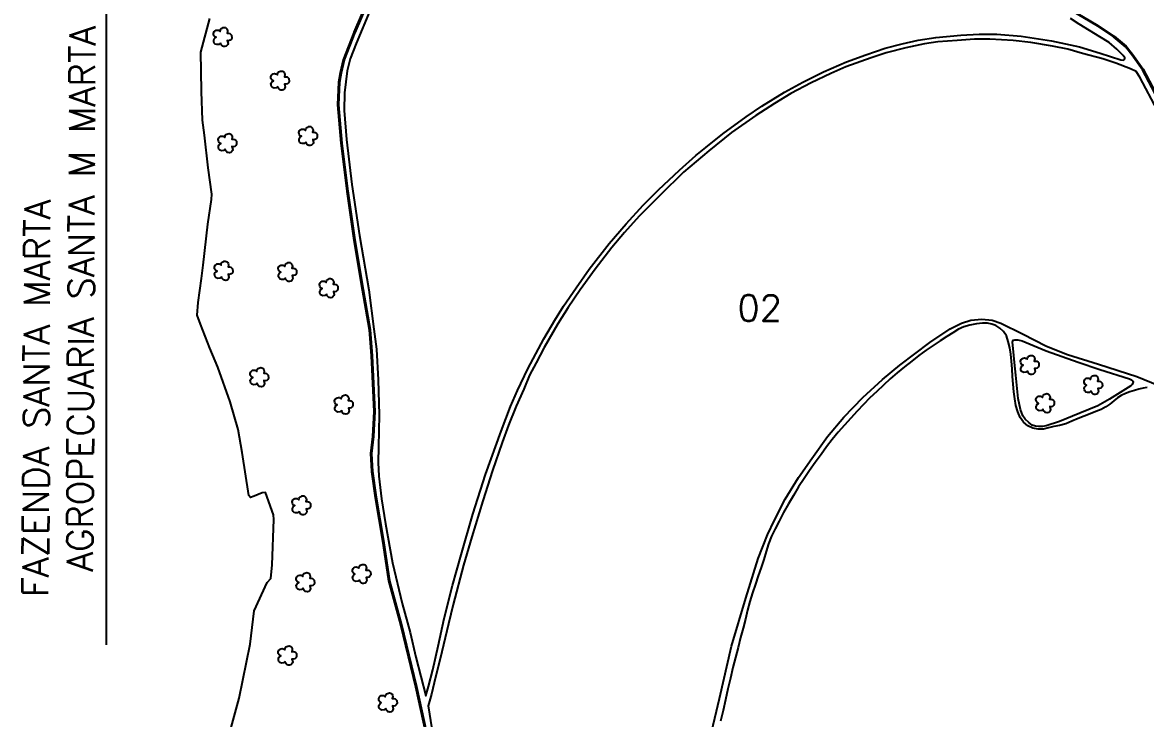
# Model space of a CAD drawing. Extents: x 742933 to 746083, y 7825389 to 7829844.
# Drawn here: x 743537 to 744384, y 7827533 to 7828058 of the extents above; entities that cross this region are included whole.
import ezdxf
from ezdxf.enums import TextEntityAlignment as Align

# ---------------------------------------------------------------- set-up
doc = ezdxf.new("R2010")
doc.units = 0
doc.linetypes.add('CONTINUO', pattern=[0])
for name, color, linetype, lineweight in [('0114001012', 1, 'Continuous', 40), ('0114001012001', 5, 'Continuous', 25), ('0114001012002', 5, 'Continuous', 25), ('0114001012003', 5, 'Continuous', 25)]:
    doc.layers.add(name, color=color, linetype=linetype, lineweight=lineweight)
for name, color, linetype in [('_SIMBOLO ARVORE', 118, 'Continuous'), ('CURSOS_D_AGUA', 5, 'Continuous'), ('MALHA', 8, 'Continuous'), ('MATO', 3, 'Continuous'), ('TEXTO', 7, 'Continuous')]:
    doc.layers.add(name, color=color, linetype=linetype)
doc.styles.add('SIMPLEX', font='simplex.shx', dxfattribs={"height": 20})

msp = doc.modelspace()

# ---------------------------------------------------------------- linework, layer by layer
at = {"layer": '0114001012', "linetype": 'Continuous'}
for points in [[(743798.12, 7828076.65), (743787, 7828050.77), (743778.97, 7828030.31), (743776.72, 7828020.46), (743775.59, 7828013.29), (743774.61, 7827996.27), (743777.15, 7827967.37), (743781.65, 7827931.22), (743787.01, 7827894.15), (743793.34, 7827856.6), (743798.54, 7827826.55), (743800.22, 7827806.86), (743800.79, 7827791.25), (743802.06, 7827764.88), (743801.21, 7827746.18), (743799.66, 7827733.24), (743800.36, 7827719.65), (743803.17, 7827699.96), (743808.66, 7827667.33), (743813.17, 7827637.29), (743822.32, 7827603.95), (743833.59, 7827557.34), (743844.72, 7827506.63)], [(744398.3, 7827991.57), (744381.54, 7828022.99), (744373.52, 7828034.24), (744368.73, 7828040.15), (744359.73, 7828047.74), (744347.76, 7828055.9), (744326.75, 7828068.19)]]:
    msp.add_lwpolyline(points, dxfattribs=at)
at = {"layer": '0114001012001'}
msp.add_lwpolyline([(744384.9, 7827783.11), (744381.97, 7827782.62), (744378.74, 7827781.72), (744375.32, 7827780.72), (744371.87, 7827779.68), (744368.52, 7827778.51), (744365.36, 7827777.1), (744362.47, 7827775.17), (744359.71, 7827772.89), (744356.84, 7827770.57), (744353.68, 7827768.36), (744350.18, 7827766.45), (744346.18, 7827764.81), (744341.89, 7827763.19), (744337.42, 7827761.48), (744332.82, 7827759.64), (744328.17, 7827757.62), (744323.52, 7827755.59), (744318.86, 7827754.43), (744314.54, 7827753.59), (744310.53, 7827752.52), (744306.74, 7827751.68), (744302.72, 7827751.52), (744298.71, 7827752.3), (744294.94, 7827754.04), (744291.71, 7827756.75), (744289.22, 7827760.35), (744287.35, 7827764.58), (744285.93, 7827769.33), (744285.02, 7827774.4), (744284.35, 7827779.79), (744283.81, 7827785.56), (744283.38, 7827791.43), (744283.01, 7827797.16), (744282.58, 7827802.77), (744282.04, 7827808.07), (744281.23, 7827813.05), (744280.19, 7827817.72), (744278.69, 7827821.88), (744276.45, 7827825.26), (744273.78, 7827827.83), (744270.85, 7827829.68), (744267.76, 7827830.86), (744264.37, 7827831.49), (744260.63, 7827831.54), (744256.15, 7827831), (744251.28, 7827829.99), (744246.69, 7827828.78), (744242.64, 7827826.91), (744238.35, 7827824.32), (744233.85, 7827821.53), (744228.82, 7827818.33), (744223.5, 7827814.81), (744218.1, 7827811.1), (744212.73, 7827807.09), (744207.32, 7827802.92), (744201.89, 7827798.53), (744196.46, 7827794.07), (744191.08, 7827789.55), (744185.98, 7827784.82), (744180.89, 7827780.1), (744175.84, 7827775.3), (744171.03, 7827770.24), (744166.19, 7827765.06), (744161.41, 7827759.83), (744156.62, 7827754.54), (744151.93, 7827749.21), (744147.41, 7827743.78), (744143.17, 7827738.16), (744138.98, 7827732.42), (744134.61, 7827726.55), (744130.22, 7827720.51), (744126.09, 7827714.29), (744122.03, 7827708), (744118.06, 7827701.64), (744114.27, 7827695.17), (744110.64, 7827688.64), (744107.27, 7827682.3), (744104.26, 7827676.44), (744101.66, 7827670.88), (744099.38, 7827665.16), (744097.56, 7827659.28), (744095.71, 7827653.32), (744093.68, 7827647.27), (744091.56, 7827641.04), (744089.47, 7827634.66), (744087.3, 7827628.19), (744085.3, 7827621.63), (744083.47, 7827615.03), (744081.84, 7827608.33), (744080.1, 7827601.45), (744078.25, 7827594.36), (744076.35, 7827587.01), (744074.46, 7827579.47), (744072.5, 7827571.73), (744070.53, 7827563.77), (744068.66, 7827555.69), (744066.84, 7827547.52), (744065.02, 7827539.4), (744063.18, 7827531.45)], dxfattribs=at)
at = {"layer": '0114001012002'}
for points in [[(744392.79, 7827992.09), (744379.44, 7828017.07), (744376.53, 7828021.33), (744372.36, 7828023.42), (744361.27, 7828027.71), (744351.42, 7828030.95), (744336.09, 7828035.05), (744325.09, 7828038.13), (744313.55, 7828040.54), (744297.2, 7828043.21), (744283.76, 7828044.75), (744266.34, 7828045.84), (744254.72, 7828045.89), (744241.73, 7828044.7), (744226.97, 7828043.67), (744216.85, 7828042.2), (744202.84, 7828039.29), (744188.1, 7828035.58), (744176.67, 7828031.81), (744157.69, 7828025.01), (744146.29, 7828019.96), (744131.6, 7828012.88), (744116.11, 7828004.71), (744103.86, 7827997.32), (744089.74, 7827988.18), (744071.32, 7827975.3), (744054.34, 7827961.65), (744035.12, 7827945.34), (744017.73, 7827928.41), (744001.83, 7827912.16), (743990.72, 7827899.89), (743981.13, 7827888.61), (743968.55, 7827872.3), (743957.17, 7827856.59), (743948.3, 7827843.36), (743940.47, 7827831.14), (743930.05, 7827813.1), (743923.94, 7827801.73), (743919.08, 7827792.25), (743914.67, 7827781.76), (743908.96, 7827768.97), (743903.23, 7827754.54), (743898.43, 7827741.58), (743891.24, 7827720.47), (743883.82, 7827697.59), (743875.48, 7827670.27), (743869.26, 7827649.04), (743861.55, 7827619.23), (743857.88, 7827604.67), (743852.84, 7827583.67), (743847.25, 7827560.28), (743845.14, 7827551.58), (743842.57, 7827542.87), (743848.18, 7827508.16)], [(744055.27, 7827518.75), (744062.44, 7827548.36), (744071.52, 7827587.94), (744082.14, 7827624.07), (744091.5, 7827654.05), (744098.66, 7827671.92), (744103.76, 7827683.03), (744111.92, 7827698.9), (744121.82, 7827715.17), (744132.08, 7827729.49), (744143.88, 7827746.03), (744156.23, 7827760.63), (744170.49, 7827775.55), (744185.19, 7827788.97), (744198.25, 7827799.94), (744220.96, 7827816.96), (744236.3, 7827827.29), (744244.92, 7827831.65), (744252.02, 7827833.84), (744260.1, 7827834.66), (744268.09, 7827833.93), (744274.62, 7827831.67), (744290.95, 7827823.59), (744308.87, 7827814.15), (744324.84, 7827807.89), (744348.25, 7827800.73), (744377.24, 7827791.27), (744393.67, 7827784.47)]]:
    msp.add_lwpolyline(points, dxfattribs=at)
at = {"layer": '0114001012003'}
msp.add_lwpolyline([(743798.71, 7828067.07), (743788.34, 7828042.59), (743783.81, 7828030.98), (743781.54, 7828021.83), (743779.54, 7828005.36), (743779.36, 7827992.03), (743781.08, 7827970.05), (743785.08, 7827936.09), (743790.71, 7827897.77), (743797.97, 7827856.65), (743801.69, 7827827.14), (743803.68, 7827811.82), (743804.96, 7827788.73), (743805.59, 7827762.32), (743805.22, 7827738.24), (743804.95, 7827726.54), (743805.41, 7827716.2), (743807.32, 7827699.1), (743810.31, 7827680.06), (743815.67, 7827650.82), (743823.02, 7827620.2), (743828.92, 7827598.17), (743833.19, 7827579.55), (743840.74, 7827550.4), (743842.76, 7827557.44), (743846.24, 7827569.98), (743850.18, 7827588.01), (743854.76, 7827608.75), (743860.9, 7827633.56), (743867.41, 7827656.77), (743876.3, 7827687.56), (743885.83, 7827717.44), (743897.56, 7827750.15), (743904.81, 7827768.69), (743909.94, 7827780.78), (743917.72, 7827796.98), (743929.73, 7827819.73), (743938.16, 7827833.92), (743944.67, 7827844.39), (743954.11, 7827858.12), (743964, 7827872.21), (743979.04, 7827891.58), (743991.95, 7827906.41), (744004.87, 7827920.59), (744016.31, 7827932.11), (744032.25, 7827946.97), (744044.4, 7827958.12), (744051.98, 7827964.1), (744064.76, 7827974.44), (744082.41, 7827987.13), (744094.32, 7827995.27), (744111.43, 7828005.7), (744125.2, 7828013.44), (744140.8, 7828021.21), (744158.18, 7828028.59), (744172.68, 7828034.08), (744187.4, 7828039.06), (744200.1, 7828042.3), (744212.07, 7828044.91), (744225.4, 7828046.98), (744244.39, 7828048.78), (744258.08, 7828049.59), (744271.56, 7828049.5), (744289.92, 7828047.97), (744312.7, 7828044.46), (744333.86, 7828040.05), (744349.53, 7828035.19), (744365.15, 7828030.08), (744367.06, 7828029.91), (744367.91, 7828030.42), (744367.97, 7828031.6), (744366.78, 7828033.41), (744361.99, 7828038.31), (744356.36, 7828043.15), (744349.14, 7828047.6), (744333.58, 7828056.98), (744327.1, 7828061.31)], dxfattribs=at)
at = {"layer": '_SIMBOLO ARVORE', "linetype": 'CONTINUO'}
for points in [[(743686.01, 7828042.86, 0), (743684.76, 7828041.82, 0), (743683.18, 7828041.63, 0), (743682.05, 7828042.07, 0), (743681.25, 7828042.86, 0), (743680.92, 7828043.76, 0), (743680.83, 7828045.09, 0), (743681.26, 7828045.93, 0), (743681.71, 7828046.55, 0), (743682.63, 7828047.17, 0), (743682.05, 7828047.35, 0), (743681.47, 7828047.83, 0), (743680.8, 7828048.89, 0), (743680.68, 7828050.15, 0), (743681.16, 7828051.46, 0), (743681.67, 7828051.93, 0), (743682.6, 7828052.5, 0), (743683.58, 7828052.63, 0), (743684.36, 7828052.52, 0), (743684.98, 7828052.24, 0), (743685.66, 7828051.63, 0), (743685.86, 7828052.79, 0), (743686.03, 7828053.25, 0), (743686.54, 7828053.89, 0), (743687.29, 7828054.16, 0), (743688.02, 7828054.49, 0), (743688.85, 7828054.56, 0), (743689.63, 7828054.45, 0), (743690.26, 7828054.12, 0), (743690.74, 7828053.61, 0), (743691.15, 7828052.79, 0), (743691.31, 7828051.89, 0), (743690.93, 7828050.27, 0), (743692.07, 7828050.29, 0), (743693, 7828050.07, 0), (743693.88, 7828049.37, 0), (743694.37, 7828048.81, 0), (743694.51, 7828046.58, 0), (743693.96, 7828045.59, 0), (743693.24, 7828044.92, 0), (743692.1, 7828044.62, 0), (743691.1, 7828044.71, 0), (743691.63, 7828042.63, 0), (743691.39, 7828041.75, 0), (743690.79, 7828040.9, 0), (743690.13, 7828040.37, 0), (743689.19, 7828040.14, 0), (743688.25, 7828040.2, 0), (743687.56, 7828040.4, 0), (743686.76, 7828041.18, 0), (743686.21, 7828041.89, 0), (743686.04, 7828042.97, 0)], [(743729.21, 7828010.05, 0), (743727.97, 7828009.01, 0), (743726.38, 7828008.83, 0), (743725.25, 7828009.26, 0), (743724.45, 7828010.05, 0), (743724.12, 7828010.95, 0), (743724.03, 7828012.28, 0), (743724.47, 7828013.12, 0), (743724.92, 7828013.74, 0), (743725.83, 7828014.36, 0), (743725.25, 7828014.55, 0), (743724.68, 7828015.02, 0), (743724.01, 7828016.08, 0), (743723.89, 7828017.34, 0), (743724.37, 7828018.66, 0), (743724.88, 7828019.13, 0), (743725.81, 7828019.7, 0), (743726.79, 7828019.83, 0), (743727.57, 7828019.71, 0), (743728.19, 7828019.43, 0), (743728.86, 7828018.83, 0), (743729.07, 7828019.98, 0), (743729.24, 7828020.44, 0), (743729.74, 7828021.08, 0), (743730.5, 7828021.36, 0), (743731.23, 7828021.68, 0), (743732.06, 7828021.76, 0), (743732.84, 7828021.65, 0), (743733.47, 7828021.31, 0), (743733.94, 7828020.8, 0), (743734.36, 7828019.99, 0), (743734.52, 7828019.08, 0), (743734.14, 7828017.47, 0), (743735.27, 7828017.48, 0), (743736.21, 7828017.26, 0), (743737.09, 7828016.56, 0), (743737.58, 7828016, 0), (743737.71, 7828013.78, 0), (743737.17, 7828012.78, 0), (743736.44, 7828012.12, 0), (743735.3, 7828011.81, 0), (743734.3, 7828011.9, 0), (743734.84, 7828009.82, 0), (743734.59, 7828008.94, 0), (743733.99, 7828008.09, 0), (743733.33, 7828007.57, 0), (743732.39, 7828007.34, 0), (743731.46, 7828007.39, 0), (743730.76, 7828007.59, 0), (743729.96, 7828008.38, 0), (743729.42, 7828009.09, 0), (743729.25, 7828010.16, 0)], [(743750.44, 7827968.18, 0), (743749.19, 7827967.14, 0), (743747.61, 7827966.95, 0), (743746.48, 7827967.39, 0), (743745.68, 7827968.18, 0), (743745.35, 7827969.08, 0), (743745.26, 7827970.41, 0), (743745.69, 7827971.25, 0), (743746.15, 7827971.87, 0), (743747.06, 7827972.49, 0), (743746.48, 7827972.68, 0), (743745.91, 7827973.15, 0), (743745.23, 7827974.21, 0), (743745.11, 7827975.47, 0), (743745.6, 7827976.79, 0), (743746.11, 7827977.26, 0), (743747.04, 7827977.82, 0), (743748.01, 7827977.96, 0), (743748.79, 7827977.84, 0), (743749.41, 7827977.56, 0), (743750.09, 7827976.95, 0), (743750.29, 7827978.11, 0), (743750.46, 7827978.57, 0), (743750.97, 7827979.21, 0), (743751.72, 7827979.49, 0), (743752.45, 7827979.81, 0), (743753.28, 7827979.89, 0), (743754.06, 7827979.78, 0), (743754.7, 7827979.44, 0), (743755.17, 7827978.93, 0), (743755.58, 7827978.12, 0), (743755.74, 7827977.21, 0), (743755.37, 7827975.59, 0), (743756.5, 7827975.61, 0), (743757.43, 7827975.39, 0), (743758.32, 7827974.69, 0), (743758.81, 7827974.13, 0), (743758.94, 7827971.9, 0), (743758.39, 7827970.91, 0), (743757.67, 7827970.25, 0), (743756.53, 7827969.94, 0), (743755.53, 7827970.03, 0), (743756.06, 7827967.95, 0), (743755.82, 7827967.07, 0), (743755.22, 7827966.22, 0), (743754.56, 7827965.7, 0), (743753.62, 7827965.46, 0), (743752.69, 7827965.52, 0), (743751.99, 7827965.72, 0), (743751.19, 7827966.51, 0), (743750.64, 7827967.21, 0), (743750.48, 7827968.29, 0)], [(743689.55, 7827962.86, 0), (743688.3, 7827961.81, 0), (743686.72, 7827961.63, 0), (743685.59, 7827962.07, 0), (743684.79, 7827962.86, 0), (743684.46, 7827963.76, 0), (743684.37, 7827965.09, 0), (743684.8, 7827965.93, 0), (743685.26, 7827966.55, 0), (743686.17, 7827967.17, 0), (743685.59, 7827967.35, 0), (743685.02, 7827967.82, 0), (743684.34, 7827968.88, 0), (743684.22, 7827970.15, 0), (743684.71, 7827971.46, 0), (743685.22, 7827971.93, 0), (743686.15, 7827972.5, 0), (743687.12, 7827972.63, 0), (743687.9, 7827972.52, 0), (743688.52, 7827972.23, 0), (743689.2, 7827971.63, 0), (743689.4, 7827972.78, 0), (743689.57, 7827973.25, 0), (743690.08, 7827973.89, 0), (743690.83, 7827974.16, 0), (743691.56, 7827974.49, 0), (743692.39, 7827974.56, 0), (743693.17, 7827974.45, 0), (743693.81, 7827974.12, 0), (743694.28, 7827973.61, 0), (743694.69, 7827972.79, 0), (743694.85, 7827971.89, 0), (743694.48, 7827970.27, 0), (743695.61, 7827970.29, 0), (743696.54, 7827970.06, 0), (743697.43, 7827969.36, 0), (743697.92, 7827968.8, 0), (743698.05, 7827966.58, 0), (743697.5, 7827965.58, 0), (743696.78, 7827964.92, 0), (743695.64, 7827964.62, 0), (743694.64, 7827964.71, 0), (743695.17, 7827962.63, 0), (743694.93, 7827961.74, 0), (743694.33, 7827960.9, 0), (743693.67, 7827960.37, 0), (743692.73, 7827960.14, 0), (743691.8, 7827960.2, 0), (743691.1, 7827960.4, 0), (743690.3, 7827961.18, 0), (743689.75, 7827961.89, 0), (743689.59, 7827962.97, 0)], [(743686.71, 7827866.57, 0), (743685.47, 7827865.53, 0), (743683.88, 7827865.34, 0), (743682.76, 7827865.78, 0), (743681.96, 7827866.57, 0), (743681.63, 7827867.47, 0), (743681.54, 7827868.8, 0), (743681.97, 7827869.64, 0), (743682.42, 7827870.26, 0), (743683.33, 7827870.88, 0), (743682.75, 7827871.07, 0), (743682.18, 7827871.54, 0), (743681.51, 7827872.6, 0), (743681.39, 7827873.86, 0), (743681.87, 7827875.18, 0), (743682.38, 7827875.65, 0), (743683.31, 7827876.22, 0), (743684.29, 7827876.35, 0), (743685.07, 7827876.23, 0), (743685.69, 7827875.95, 0), (743686.36, 7827875.34, 0), (743686.57, 7827876.5, 0), (743686.74, 7827876.96, 0), (743687.24, 7827877.6, 0), (743688, 7827877.88, 0), (743688.73, 7827878.2, 0), (743689.56, 7827878.28, 0), (743690.34, 7827878.17, 0), (743690.97, 7827877.83, 0), (743691.44, 7827877.32, 0), (743691.86, 7827876.51, 0), (743692.02, 7827875.6, 0), (743691.64, 7827873.98, 0), (743692.77, 7827874, 0), (743693.71, 7827873.78, 0), (743694.59, 7827873.08, 0), (743695.08, 7827872.52, 0), (743695.22, 7827870.29, 0), (743694.67, 7827869.3, 0), (743693.95, 7827868.64, 0), (743692.81, 7827868.33, 0), (743691.81, 7827868.42, 0), (743692.34, 7827866.34, 0), (743692.09, 7827865.46, 0), (743691.49, 7827864.61, 0), (743690.83, 7827864.09, 0), (743689.89, 7827863.85, 0), (743688.96, 7827863.91, 0), (743688.26, 7827864.11, 0), (743687.46, 7827864.9, 0), (743686.92, 7827865.6, 0), (743686.75, 7827866.68, 0)], [(743734.88, 7827865.63, 0), (743733.63, 7827864.58, 0), (743732.05, 7827864.4, 0), (743730.92, 7827864.84, 0), (743730.12, 7827865.62, 0), (743729.79, 7827866.52, 0), (743729.7, 7827867.85, 0), (743730.13, 7827868.69, 0), (743730.59, 7827869.32, 0), (743731.5, 7827869.93, 0), (743730.92, 7827870.12, 0), (743730.35, 7827870.59, 0), (743729.68, 7827871.65, 0), (743729.55, 7827872.91, 0), (743730.04, 7827874.23, 0), (743730.55, 7827874.7, 0), (743731.48, 7827875.27, 0), (743732.46, 7827875.4, 0), (743733.24, 7827875.29, 0), (743733.85, 7827875, 0), (743734.53, 7827874.4, 0), (743734.73, 7827875.55, 0), (743734.91, 7827876.01, 0), (743735.41, 7827876.65, 0), (743736.16, 7827876.93, 0), (743736.9, 7827877.25, 0), (743737.72, 7827877.33, 0), (743738.5, 7827877.22, 0), (743739.14, 7827876.88, 0), (743739.61, 7827876.37, 0), (743740.02, 7827875.56, 0), (743740.18, 7827874.65, 0), (743739.81, 7827873.04, 0), (743740.94, 7827873.05, 0), (743741.88, 7827872.83, 0), (743742.76, 7827872.13, 0), (743743.25, 7827871.57, 0), (743743.38, 7827869.35, 0), (743742.84, 7827868.35, 0), (743742.11, 7827867.69, 0), (743740.97, 7827867.38, 0), (743739.97, 7827867.47, 0), (743740.51, 7827865.39, 0), (743740.26, 7827864.51, 0), (743739.66, 7827863.66, 0), (743739, 7827863.14, 0), (743738.06, 7827862.91, 0), (743737.13, 7827862.96, 0), (743736.43, 7827863.16, 0), (743735.63, 7827863.95, 0), (743735.09, 7827864.66, 0), (743734.92, 7827865.73, 0)], [(743766.02, 7827853.49, 0), (743764.78, 7827852.44, 0), (743763.19, 7827852.26, 0), (743762.06, 7827852.7, 0), (743761.26, 7827853.49, 0), (743760.93, 7827854.39, 0), (743760.84, 7827855.72, 0), (743761.28, 7827856.56, 0), (743761.73, 7827857.18, 0), (743762.64, 7827857.8, 0), (743762.06, 7827857.98, 0), (743761.49, 7827858.46, 0), (743760.82, 7827859.52, 0), (743760.7, 7827860.78, 0), (743761.18, 7827862.09, 0), (743761.69, 7827862.56, 0), (743762.62, 7827863.13, 0), (743763.6, 7827863.26, 0), (743764.38, 7827863.15, 0), (743765, 7827862.87, 0), (743765.67, 7827862.26, 0), (743765.88, 7827863.42, 0), (743766.05, 7827863.88, 0), (743766.55, 7827864.52, 0), (743767.31, 7827864.79, 0), (743768.04, 7827865.12, 0), (743768.87, 7827865.19, 0), (743769.65, 7827865.08, 0), (743770.28, 7827864.75, 0), (743770.75, 7827864.24, 0), (743771.17, 7827863.42, 0), (743771.33, 7827862.52, 0), (743770.95, 7827860.9, 0), (743772.08, 7827860.92, 0), (743773.02, 7827860.69, 0), (743773.9, 7827859.99, 0), (743774.39, 7827859.44, 0), (743774.52, 7827857.21, 0), (743773.98, 7827856.22, 0), (743773.25, 7827855.55, 0), (743772.11, 7827855.25, 0), (743771.11, 7827855.34, 0), (743771.65, 7827853.26, 0), (743771.4, 7827852.37, 0), (743770.8, 7827851.53, 0), (743770.14, 7827851, 0), (743769.2, 7827850.77, 0), (743768.27, 7827850.83, 0), (743767.57, 7827851.03, 0), (743766.77, 7827851.81, 0), (743766.23, 7827852.52, 0), (743766.06, 7827853.6, 0)], [(744294.76, 7827795.55, 0), (744293.51, 7827794.51, 0), (744291.93, 7827794.32, 0), (744290.8, 7827794.76, 0), (744290, 7827795.55, 0), (744289.67, 7827796.45, 0), (744289.58, 7827797.78, 0), (744290.01, 7827798.62, 0), (744290.46, 7827799.24, 0), (744291.38, 7827799.86, 0), (744290.8, 7827800.05, 0), (744290.22, 7827800.52, 0), (744289.55, 7827801.58, 0), (744289.43, 7827802.84, 0), (744289.92, 7827804.15, 0), (744290.43, 7827804.63, 0), (744291.36, 7827805.19, 0), (744292.33, 7827805.32, 0), (744293.11, 7827805.21, 0), (744293.73, 7827804.93, 0), (744294.41, 7827804.32, 0), (744294.61, 7827805.48, 0), (744294.78, 7827805.94, 0), (744295.29, 7827806.58, 0), (744296.04, 7827806.85, 0), (744296.77, 7827807.18, 0), (744297.6, 7827807.26, 0), (744298.38, 7827807.14, 0), (744299.01, 7827806.81, 0), (744299.49, 7827806.3, 0), (744299.9, 7827805.49, 0), (744300.06, 7827804.58, 0), (744299.68, 7827802.96, 0), (744300.82, 7827802.98, 0), (744301.75, 7827802.76, 0), (744302.63, 7827802.06, 0), (744303.12, 7827801.5, 0), (744303.26, 7827799.27, 0), (744302.71, 7827798.28, 0), (744301.99, 7827797.61, 0), (744300.85, 7827797.31, 0), (744299.85, 7827797.4, 0), (744300.38, 7827795.32, 0), (744300.14, 7827794.44, 0), (744299.54, 7827793.59, 0), (744298.88, 7827793.06, 0), (744297.94, 7827792.83, 0), (744297, 7827792.89, 0), (744296.31, 7827793.09, 0), (744295.51, 7827793.87, 0), (744294.96, 7827794.58, 0), (744294.79, 7827795.66, 0)], [(743713.63, 7827786.33, 0), (743712.38, 7827785.29, 0), (743710.8, 7827785.1, 0), (743709.67, 7827785.54, 0), (743708.87, 7827786.33, 0), (743708.54, 7827787.23, 0), (743708.45, 7827788.56, 0), (743708.88, 7827789.4, 0), (743709.34, 7827790.02, 0), (743710.25, 7827790.64, 0), (743709.67, 7827790.82, 0), (743709.1, 7827791.3, 0), (743708.42, 7827792.36, 0), (743708.3, 7827793.62, 0), (743708.79, 7827794.93, 0), (743709.3, 7827795.4, 0), (743710.23, 7827795.97, 0), (743711.2, 7827796.1, 0), (743711.98, 7827795.99, 0), (743712.6, 7827795.71, 0), (743713.28, 7827795.1, 0), (743713.48, 7827796.26, 0), (743713.65, 7827796.72, 0), (743714.16, 7827797.36, 0), (743714.91, 7827797.63, 0), (743715.64, 7827797.96, 0), (743716.47, 7827798.03, 0), (743717.25, 7827797.92, 0), (743717.89, 7827797.59, 0), (743718.36, 7827797.08, 0), (743718.77, 7827796.26, 0), (743718.93, 7827795.36, 0), (743718.56, 7827793.74, 0), (743719.69, 7827793.76, 0), (743720.62, 7827793.53, 0), (743721.51, 7827792.84, 0), (743722, 7827792.28, 0), (743722.13, 7827790.05, 0), (743721.58, 7827789.06, 0), (743720.86, 7827788.39, 0), (743719.72, 7827788.09, 0), (743718.72, 7827788.18, 0), (743719.25, 7827786.1, 0), (743719.01, 7827785.22, 0), (743718.41, 7827784.37, 0), (743717.75, 7827783.84, 0), (743716.81, 7827783.61, 0), (743715.88, 7827783.67, 0), (743715.18, 7827783.87, 0), (743714.38, 7827784.65, 0), (743713.83, 7827785.36, 0), (743713.67, 7827786.44, 0)], [(744342.62, 7827780.4, 0), (744341.38, 7827779.35, 0), (744339.8, 7827779.17, 0), (744338.67, 7827779.61, 0), (744337.87, 7827780.39, 0), (744337.54, 7827781.3, 0), (744337.45, 7827782.63, 0), (744337.88, 7827783.47, 0), (744338.33, 7827784.09, 0), (744339.25, 7827784.71, 0), (744338.67, 7827784.89, 0), (744338.09, 7827785.36, 0), (744337.42, 7827786.42, 0), (744337.3, 7827787.69, 0), (744337.78, 7827789, 0), (744338.29, 7827789.47, 0), (744339.22, 7827790.04, 0), (744340.2, 7827790.17, 0), (744340.98, 7827790.06, 0), (744341.6, 7827789.77, 0), (744342.28, 7827789.17, 0), (744342.48, 7827790.32, 0), (744342.65, 7827790.78, 0), (744343.16, 7827791.42, 0), (744343.91, 7827791.7, 0), (744344.64, 7827792.03, 0), (744345.47, 7827792.1, 0), (744346.25, 7827791.99, 0), (744346.88, 7827791.65, 0), (744347.36, 7827791.15, 0), (744347.77, 7827790.33, 0), (744347.93, 7827789.42, 0), (744347.55, 7827787.81, 0), (744348.69, 7827787.83, 0), (744349.62, 7827787.6, 0), (744350.5, 7827786.9, 0), (744350.99, 7827786.34, 0), (744351.13, 7827784.12, 0), (744350.58, 7827783.12, 0), (744349.86, 7827782.46, 0), (744348.72, 7827782.16, 0), (744347.72, 7827782.24, 0), (744348.25, 7827780.17, 0), (744348.01, 7827779.28, 0), (744347.41, 7827778.44, 0), (744346.74, 7827777.91, 0), (744345.81, 7827777.68, 0), (744344.87, 7827777.74, 0), (744344.18, 7827777.93, 0), (744343.37, 7827778.72, 0), (744342.83, 7827779.43, 0), (744342.66, 7827780.5, 0)], [(743777.36, 7827765.7, 0), (743776.11, 7827764.65, 0), (743774.53, 7827764.47, 0), (743773.4, 7827764.91, 0), (743772.6, 7827765.7, 0), (743772.27, 7827766.6, 0), (743772.18, 7827767.93, 0), (743772.61, 7827768.77, 0), (743773.07, 7827769.39, 0), (743773.98, 7827770.01, 0), (743773.4, 7827770.19, 0), (743772.83, 7827770.67, 0), (743772.15, 7827771.73, 0), (743772.03, 7827772.99, 0), (743772.52, 7827774.3, 0), (743773.03, 7827774.77, 0), (743773.96, 7827775.34, 0), (743774.93, 7827775.47, 0), (743775.71, 7827775.36, 0), (743776.33, 7827775.08, 0), (743777.01, 7827774.47, 0), (743777.21, 7827775.63, 0), (743777.38, 7827776.09, 0), (743777.89, 7827776.73, 0), (743778.64, 7827777, 0), (743779.37, 7827777.33, 0), (743780.2, 7827777.4, 0), (743780.98, 7827777.29, 0), (743781.62, 7827776.96, 0), (743782.09, 7827776.45, 0), (743782.5, 7827775.63, 0), (743782.66, 7827774.73, 0), (743782.29, 7827773.11, 0), (743783.42, 7827773.13, 0), (743784.35, 7827772.9, 0), (743785.24, 7827772.2, 0), (743785.73, 7827771.65, 0), (743785.86, 7827769.42, 0), (743785.31, 7827768.43, 0), (743784.59, 7827767.76, 0), (743783.45, 7827767.46, 0), (743782.45, 7827767.55, 0), (743782.98, 7827765.47, 0), (743782.74, 7827764.58, 0), (743782.14, 7827763.74, 0), (743781.48, 7827763.21, 0), (743780.54, 7827762.98, 0), (743779.61, 7827763.04, 0), (743778.91, 7827763.24, 0), (743778.11, 7827764.02, 0), (743777.56, 7827764.73, 0), (743777.4, 7827765.81, 0)], [(744306.35, 7827766.73, 0), (744305.11, 7827765.68, 0), (744303.52, 7827765.5, 0), (744302.39, 7827765.94, 0), (744301.59, 7827766.73, 0), (744301.26, 7827767.63, 0), (744301.17, 7827768.96, 0), (744301.6, 7827769.8, 0), (744302.06, 7827770.42, 0), (744302.97, 7827771.04, 0), (744302.39, 7827771.22, 0), (744301.82, 7827771.69, 0), (744301.15, 7827772.75, 0), (744301.03, 7827774.02, 0), (744301.51, 7827775.33, 0), (744302.02, 7827775.8, 0), (744302.95, 7827776.37, 0), (744303.93, 7827776.5, 0), (744304.71, 7827776.39, 0), (744305.32, 7827776.1, 0), (744306, 7827775.5, 0), (744306.2, 7827776.65, 0), (744306.38, 7827777.12, 0), (744306.88, 7827777.76, 0), (744307.63, 7827778.03, 0), (744308.37, 7827778.36, 0), (744309.19, 7827778.43, 0), (744309.98, 7827778.32, 0), (744310.61, 7827777.99, 0), (744311.08, 7827777.48, 0), (744311.49, 7827776.66, 0), (744311.66, 7827775.76, 0), (744311.28, 7827774.14, 0), (744312.41, 7827774.16, 0), (744313.35, 7827773.93, 0), (744314.23, 7827773.23, 0), (744314.72, 7827772.67, 0), (744314.85, 7827770.45, 0), (744314.31, 7827769.45, 0), (744313.58, 7827768.79, 0), (744312.44, 7827768.49, 0), (744311.44, 7827768.58, 0), (744311.98, 7827766.5, 0), (744311.73, 7827765.61, 0), (744311.13, 7827764.77, 0), (744310.47, 7827764.24, 0), (744309.53, 7827764.01, 0), (744308.6, 7827764.07, 0), (744307.9, 7827764.27, 0), (744307.1, 7827765.05, 0), (744306.56, 7827765.76, 0), (744306.39, 7827766.84, 0)], [(743745.42, 7827689.6, 0), (743744.18, 7827688.55, 0), (743742.59, 7827688.37, 0), (743741.47, 7827688.81, 0), (743740.66, 7827689.6, 0), (743740.33, 7827690.5, 0), (743740.24, 7827691.83, 0), (743740.68, 7827692.67, 0), (743741.13, 7827693.29, 0), (743742.04, 7827693.91, 0), (743741.46, 7827694.09, 0), (743740.89, 7827694.57, 0), (743740.22, 7827695.63, 0), (743740.1, 7827696.89, 0), (743740.58, 7827698.2, 0), (743741.09, 7827698.67, 0), (743742.02, 7827699.24, 0), (743743, 7827699.37, 0), (743743.78, 7827699.26, 0), (743744.4, 7827698.98, 0), (743745.07, 7827698.37, 0), (743745.28, 7827699.53, 0), (743745.45, 7827699.99, 0), (743745.95, 7827700.63, 0), (743746.71, 7827700.9, 0), (743747.44, 7827701.23, 0), (743748.27, 7827701.3, 0), (743749.05, 7827701.19, 0), (743749.68, 7827700.86, 0), (743750.15, 7827700.35, 0), (743750.57, 7827699.53, 0), (743750.73, 7827698.63, 0), (743750.35, 7827697.01, 0), (743751.48, 7827697.03, 0), (743752.42, 7827696.8, 0), (743753.3, 7827696.11, 0), (743753.79, 7827695.55, 0), (743753.92, 7827693.32, 0), (743753.38, 7827692.33, 0), (743752.65, 7827691.66, 0), (743751.51, 7827691.36, 0), (743750.51, 7827691.45, 0), (743751.05, 7827689.37, 0), (743750.8, 7827688.48, 0), (743750.2, 7827687.64, 0), (743749.54, 7827687.11, 0), (743748.6, 7827686.88, 0), (743747.67, 7827686.94, 0), (743746.97, 7827687.14, 0), (743746.17, 7827687.92, 0), (743745.63, 7827688.63, 0), (743745.46, 7827689.71, 0)], [(743790.76, 7827637.92, 0), (743789.52, 7827636.87, 0), (743787.93, 7827636.69, 0), (743786.8, 7827637.13, 0), (743786, 7827637.91, 0), (743785.67, 7827638.82, 0), (743785.58, 7827640.15, 0), (743786.01, 7827640.99, 0), (743786.47, 7827641.61, 0), (743787.38, 7827642.23, 0), (743786.8, 7827642.41, 0), (743786.23, 7827642.88, 0), (743785.56, 7827643.94, 0), (743785.44, 7827645.21, 0), (743785.92, 7827646.52, 0), (743786.43, 7827646.99, 0), (743787.36, 7827647.56, 0), (743788.34, 7827647.69, 0), (743789.12, 7827647.58, 0), (743789.73, 7827647.29, 0), (743790.41, 7827646.69, 0), (743790.61, 7827647.84, 0), (743790.79, 7827648.3, 0), (743791.29, 7827648.94, 0), (743792.04, 7827649.22, 0), (743792.78, 7827649.55, 0), (743793.6, 7827649.62, 0), (743794.39, 7827649.51, 0), (743795.02, 7827649.17, 0), (743795.49, 7827648.67, 0), (743795.9, 7827647.85, 0), (743796.07, 7827646.94, 0), (743795.69, 7827645.33, 0), (743796.82, 7827645.35, 0), (743797.76, 7827645.12, 0), (743798.64, 7827644.42, 0), (743799.13, 7827643.86, 0), (743799.26, 7827641.64, 0), (743798.72, 7827640.64, 0), (743797.99, 7827639.98, 0), (743796.85, 7827639.68, 0), (743795.85, 7827639.76, 0), (743796.39, 7827637.69, 0), (743796.14, 7827636.8, 0), (743795.54, 7827635.96, 0), (743794.88, 7827635.43, 0), (743793.94, 7827635.2, 0), (743793.01, 7827635.26, 0), (743792.31, 7827635.45, 0), (743791.51, 7827636.24, 0), (743790.97, 7827636.95, 0), (743790.8, 7827638.02, 0)], [(743748.32, 7827631.68, 0), (743747.08, 7827630.64, 0), (743745.49, 7827630.45, 0), (743744.36, 7827630.89, 0), (743743.56, 7827631.68, 0), (743743.23, 7827632.58, 0), (743743.14, 7827633.91, 0), (743743.58, 7827634.75, 0), (743744.03, 7827635.37, 0), (743744.94, 7827635.99, 0), (743744.36, 7827636.18, 0), (743743.79, 7827636.65, 0), (743743.12, 7827637.71, 0), (743743, 7827638.97, 0), (743743.48, 7827640.28, 0), (743743.99, 7827640.76, 0), (743744.92, 7827641.32, 0), (743745.9, 7827641.45, 0), (743746.68, 7827641.34, 0), (743747.3, 7827641.06, 0), (743747.97, 7827640.45, 0), (743748.17, 7827641.61, 0), (743748.35, 7827642.07, 0), (743748.85, 7827642.71, 0), (743749.6, 7827642.98, 0), (743750.34, 7827643.31, 0), (743751.16, 7827643.39, 0), (743751.95, 7827643.27, 0), (743752.58, 7827642.94, 0), (743753.05, 7827642.43, 0), (743753.46, 7827641.62, 0), (743753.63, 7827640.71, 0), (743753.25, 7827639.09, 0), (743754.38, 7827639.11, 0), (743755.32, 7827638.89, 0), (743756.2, 7827638.19, 0), (743756.69, 7827637.63, 0), (743756.82, 7827635.4, 0), (743756.28, 7827634.41, 0), (743755.55, 7827633.74, 0), (743754.41, 7827633.44, 0), (743753.41, 7827633.53, 0), (743753.95, 7827631.45, 0), (743753.7, 7827630.57, 0), (743753.1, 7827629.72, 0), (743752.44, 7827629.19, 0), (743751.5, 7827628.96, 0), (743750.57, 7827629.02, 0), (743749.87, 7827629.22, 0), (743749.07, 7827630, 0), (743748.53, 7827630.71, 0), (743748.36, 7827631.79, 0)], [(743734.8, 7827576.32, 0), (743733.55, 7827575.28, 0), (743731.97, 7827575.09, 0), (743730.84, 7827575.53, 0), (743730.04, 7827576.32, 0), (743729.71, 7827577.22, 0), (743729.62, 7827578.55, 0), (743730.05, 7827579.39, 0), (743730.51, 7827580.01, 0), (743731.42, 7827580.63, 0), (743730.84, 7827580.82, 0), (743730.27, 7827581.29, 0), (743729.59, 7827582.35, 0), (743729.47, 7827583.61, 0), (743729.96, 7827584.93, 0), (743730.47, 7827585.4, 0), (743731.4, 7827585.96, 0), (743732.37, 7827586.1, 0), (743733.15, 7827585.98, 0), (743733.77, 7827585.7, 0), (743734.45, 7827585.09, 0), (743734.65, 7827586.25, 0), (743734.82, 7827586.71, 0), (743735.33, 7827587.35, 0), (743736.08, 7827587.63, 0), (743736.81, 7827587.95, 0), (743737.64, 7827588.03, 0), (743738.42, 7827587.92, 0), (743739.06, 7827587.58, 0), (743739.53, 7827587.07, 0), (743739.94, 7827586.26, 0), (743740.1, 7827585.35, 0), (743739.73, 7827583.73, 0), (743740.86, 7827583.75, 0), (743741.79, 7827583.53, 0), (743742.68, 7827582.83, 0), (743743.17, 7827582.27, 0), (743743.3, 7827580.04, 0), (743742.75, 7827579.05, 0), (743742.03, 7827578.39, 0), (743740.89, 7827578.08, 0), (743739.89, 7827578.17, 0), (743740.42, 7827576.09, 0), (743740.18, 7827575.21, 0), (743739.58, 7827574.36, 0), (743738.92, 7827573.84, 0), (743737.98, 7827573.6, 0), (743737.05, 7827573.66, 0), (743736.35, 7827573.86, 0), (743735.55, 7827574.65, 0), (743735, 7827575.35, 0), (743734.84, 7827576.43, 0)], [(743810.6, 7827540.92, 0), (743809.35, 7827539.88, 0), (743807.77, 7827539.7, 0), (743806.64, 7827540.13, 0), (743805.84, 7827540.92, 0), (743805.51, 7827541.82, 0), (743805.42, 7827543.15, 0), (743805.85, 7827543.99, 0), (743806.31, 7827544.61, 0), (743807.22, 7827545.23, 0), (743806.64, 7827545.42, 0), (743806.07, 7827545.89, 0), (743805.39, 7827546.95, 0), (743805.27, 7827548.21, 0), (743805.76, 7827549.53, 0), (743806.27, 7827550, 0), (743807.2, 7827550.57, 0), (743808.17, 7827550.7, 0), (743808.95, 7827550.59, 0), (743809.57, 7827550.3, 0), (743810.25, 7827549.7, 0), (743810.45, 7827550.85, 0), (743810.62, 7827551.31, 0), (743811.13, 7827551.95, 0), (743811.88, 7827552.23, 0), (743812.61, 7827552.55, 0), (743813.44, 7827552.63, 0), (743814.22, 7827552.52, 0), (743814.86, 7827552.18, 0), (743815.33, 7827551.67, 0), (743815.74, 7827550.86, 0), (743815.9, 7827549.95, 0), (743815.53, 7827548.34, 0), (743816.66, 7827548.35, 0), (743817.59, 7827548.13, 0), (743818.48, 7827547.43, 0), (743818.97, 7827546.87, 0), (743819.1, 7827544.65, 0), (743818.55, 7827543.65, 0), (743817.83, 7827542.99, 0), (743816.69, 7827542.68, 0), (743815.69, 7827542.77, 0), (743816.22, 7827540.69, 0), (743815.98, 7827539.81, 0), (743815.38, 7827538.96, 0), (743814.72, 7827538.44, 0), (743813.78, 7827538.21, 0), (743812.85, 7827538.26, 0), (743812.15, 7827538.46, 0), (743811.35, 7827539.25, 0), (743810.8, 7827539.96, 0), (743810.64, 7827541.03, 0)]]:
    msp.add_polyline3d(points, dxfattribs=at)
at = {"layer": 'CURSOS_D_AGUA'}
msp.add_lwpolyline([(743681.78, 7827481.39), (743700.03, 7827548.72), (743708.45, 7827589.4), (743711.26, 7827614.65), (743721.05, 7827635.86), (743724.03, 7827638.84), (743724.87, 7827649.24), (743726.25, 7827683.45), (743725.94, 7827687.03), (743719.82, 7827703.93), (743717.31, 7827703.47), (743711.43, 7827701.11), (743708.68, 7827700.04), (743707.23, 7827701.64), (743702.32, 7827734.11), (743699.27, 7827751.35), (743693.29, 7827772.2), (743683.89, 7827798.47), (743678.03, 7827812.62), (743670.93, 7827830.73), (743668.49, 7827837.68), (743669.22, 7827847.19), (743671.54, 7827865.16), (743672.88, 7827875.28), (743676.42, 7827906.19), (743679.23, 7827924.9), (743679.47, 7827928.8), (743676.67, 7827948.67), (743673.98, 7827973.36), (743672.51, 7827984.58), (743671.66, 7828006.22), (743671.29, 7828021.59), (743671.04, 7828035.9), (743677.88, 7828061.26)], dxfattribs=at)
at = {"layer": 'MALHA'}
msp.add_lwpolyline([(743600, 7827588.85), (743600, 7829694.24)], dxfattribs=at)
at = {"layer": 'MATO'}
msp.add_lwpolyline([(744284.83, 7827801.85), (744283.8, 7827812.44), (744283.42, 7827817.12), (744283.89, 7827818.62), (744285.02, 7827819), (744287.36, 7827819), (744290.73, 7827818.15), (744308.64, 7827810.75), (744332.83, 7827802.13), (744349.09, 7827796.69), (744371.49, 7827789.48), (744373.09, 7827788.91), (744374.21, 7827787.88), (744374.4, 7827786.95), (744373.65, 7827785.26), (744372.71, 7827784.32), (744368.68, 7827781.7), (744356.49, 7827774.2), (744347.59, 7827769.14), (744334.07, 7827763.68), (744318.69, 7827757.49), (744308.85, 7827754.12), (744305.85, 7827753.65), (744303.04, 7827753.65), (744300.6, 7827753.93), (744298.16, 7827754.68), (744295.54, 7827756.65), (744292.82, 7827759.09), (744291.22, 7827761.62), (744289.35, 7827766.49), (744287.66, 7827774.83), (744285.97, 7827792.37)], close=True, dxfattribs=at)

# ---------------------------------------------------------------- texts
at = {"layer": 'TEXTO', "linetype": 'Continuous', "style": 'SIMPLEX'}
for s, p in [('AGROPECUARIA SANTA M MARTA LTDA', (743590.82, 7827886.8)), ('FAZENDA SANTA MARTA', (743556.86, 7827774.93))]:
    msp.add_text(s, height=19.5, rotation=89.70192, dxfattribs=at).set_placement(p, align=Align.CENTER)
msp.add_text('02', height=19.5, dxfattribs=at).set_placement((744075.97, 7827833.23))

doc.saveas('drawing.dxf')
